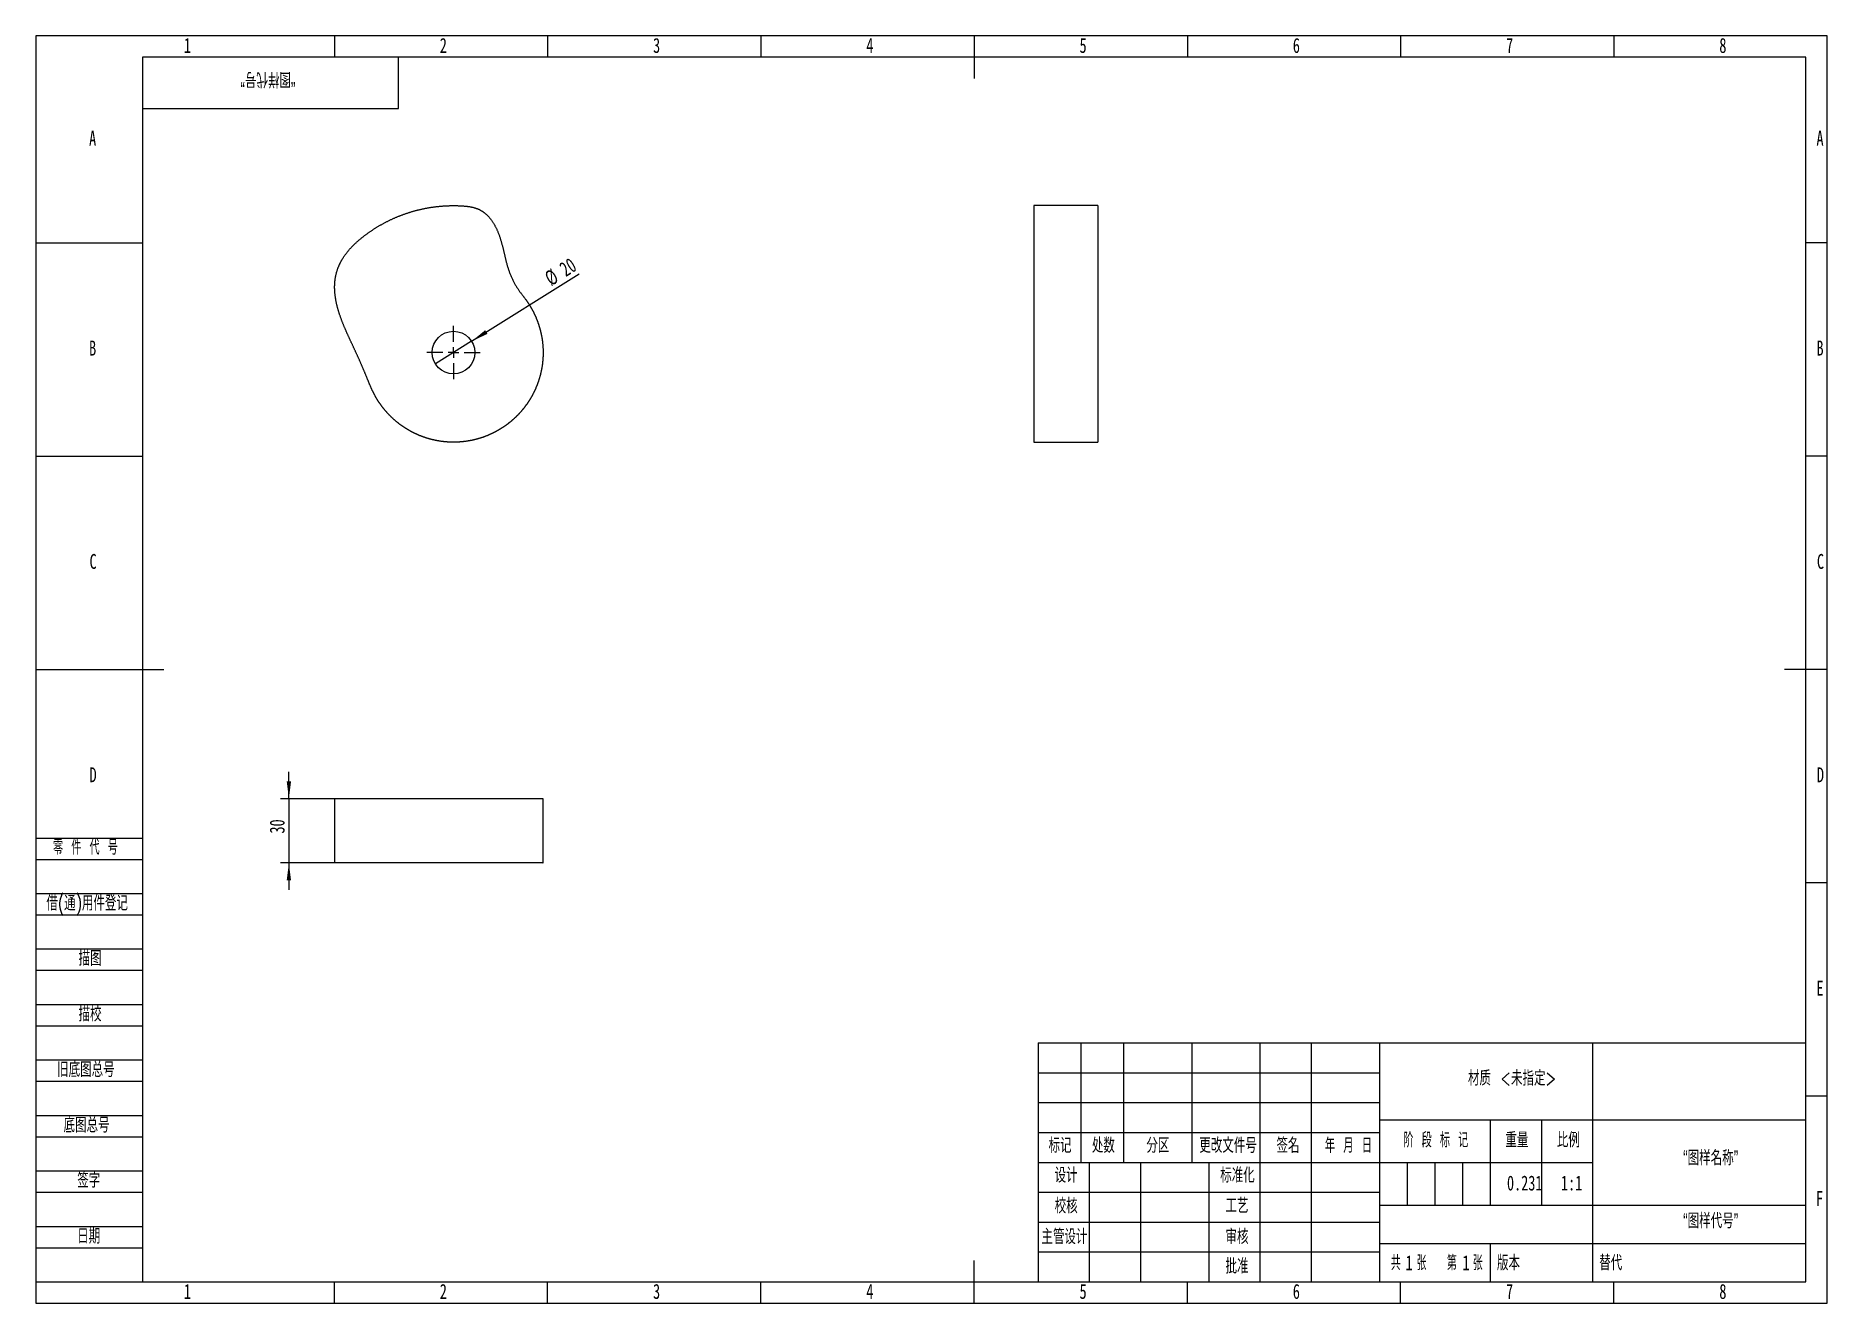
# Model space of a CAD drawing. Header units: millimetres. Extents: x 0 to 420, y 0 to 297.
import ezdxf

# ---------------------------------------------------------------- set-up
doc = ezdxf.new("R2010")
doc.units = ezdxf.units.MM
for name, color, linetype in [('10', 7, 'Continuous'), ('5', 7, 'Continuous'), ('9', 7, 'Continuous'), ('SLD-0', 7, 'Continuous')]:
    doc.layers.add(name, color=color, linetype=linetype)
doc.styles.add('SLDTEXTSTYLE0', font='TXT', dxfattribs={"width": 0.7, "bigfont": 'bigfont'})
doc.styles.add('SLDTEXTSTYLE1', font='TXT', dxfattribs={"width": 0.62, "bigfont": 'bigfont'})
doc.styles.add('SLDTEXTSTYLE2', font='TXT', dxfattribs={"width": 0.614286, "bigfont": 'bigfont'})
doc.styles.add('SLDTEXTSTYLE3', font='TXT', dxfattribs={"width": 0.6, "bigfont": 'bigfont'})
doc.styles.add('SLDTEXTSTYLE4', font='TXT', dxfattribs={"width": 0.7})
doc.dimstyles.new('SLDDIMSTYLE0', dxfattribs={"dimtxt": 3.5, "dimasz": 4.08, "dimexe": 0, "dimexo": 0.0625, "dimgap": 0.875, "dimtad": 1, "dimlfac": 2, "dimrnd": 1e-09, "dimzin": 12, "dimdsep": 46, "dimtxsty": 'SLDTEXTSTYLE4', "dimblk1": 'NONE', "dimsah": 1, "dimcen": 0, "dimadec": 0, "dimazin": 3, "dimtfac": 1, "dimtmove": 0, "dimatfit": 3, "dimldrblk": 'NONE', "dimfxl": 0, "dimfrac": 2, "dimtolj": 1, "dimtzin": 12, "dimarcsym": 0})
doc.dimstyles.new('SLDDIMSTYLE1', dxfattribs={"dimtxt": 3.5, "dimasz": 4.08, "dimexe": 0, "dimexo": 0.0625, "dimgap": 0.875, "dimtad": 1, "dimlfac": 2, "dimrnd": 1e-09, "dimzin": 12, "dimdsep": 46, "dimtxsty": 'SLDTEXTSTYLE4', "dimsah": 1, "dimcen": 0.09, "dimadec": 0, "dimazin": 3, "dimtfac": 1, "dimtmove": 0, "dimatfit": 0, "dimfxl": 0, "dimfrac": 2, "dimtolj": 1, "dimtzin": 12, "dimarcsym": 0})

# ---------------------------------------------------------------- blocks, each defined once
blk = doc.blocks.new('_D')
at = {"layer": '10'}
for q in [(127.41, 241.23), (93.7, 220.11)]:
    blk.add_line((102.18, 225.42), q, dxfattribs=at)
blk.add_solid([(102.18, 225.42), (105.9, 227.16), (105.36, 228.02)], dxfattribs=at)
at = {"layer": '10', "char_height": 3.5, "attachment_point": 1, "rotation": 32.0673, "style": 'SLDTEXTSTYLE4'}
for s, insert in [('20', (122.41, 243.42)), ('%%c', (118.92, 241.25))]:
    blk.add_mtext(s, dxfattribs=dict(at, insert=insert))
blk = doc.blocks.new('_None')
blk = doc.blocks.new('SW_CENTERMARKSYMBOL_0')
at = {"layer": '10', "color": 0}
for p, q in [((0, 2.5), (0, 6.25)), ((-2.5, 0), (-6.25, 0)), ((0, 0), (-1.25, 0)), ((0, 0), (0, 1.25)), ((0, 0), (0, -1.25)), ((0, 0), (1.25, 0)), ((2.5, 0), (6.25, 0)), ((0, -2.5), (0, -6.25))]:
    blk.add_line(p, q, dxfattribs=at)
blk = doc.blocks.new('_D_1')
at = {"layer": '10'}
for p, q in [((59.33, 118.19), (59.33, 124.54)), ((70.06, 118.19), (57.33, 118.19)), ((59.33, 118.19), (59.33, 103.19)), ((70.06, 103.19), (57.33, 103.19)), ((59.33, 103.19), (59.33, 96.84))]:
    blk.add_line(p, q, dxfattribs=at)
for points in [[(59.33, 118.19), (59.84, 122.27), (58.82, 122.27)], [(59.33, 103.19), (58.82, 99.11), (59.84, 99.11)]]:
    blk.add_solid(points, dxfattribs=at)
at = {"layer": '10', "insert": (54.82, 110.05), "char_height": 3.5, "attachment_point": 1, "rotation": 90, "style": 'SLDTEXTSTYLE4'}
blk.add_mtext('30', dxfattribs=at)

msp = doc.modelspace()

# ---------------------------------------------------------------- linework, layer by layer
at = {"color": 7, "linetype": 'Continuous', "lineweight": 25}
for p, q in [((249, 257.2145), (234, 257.2145)), ((234, 201.7656), (249, 201.7656)), ((70.0616, 118.19), (70.0616, 103.19)), ((118.9386, 103.19), (118.9386, 118.19))]:
    msp.add_line(p, q, dxfattribs=at)
msp.add_circle((97.9386, 222.7656), 5, dxfattribs=at)
for points, knots in [([(115.4456, 211.1679), (115.4793, 211.2188), (115.5463, 211.321), (115.6455, 211.4751), (115.7434, 211.63), (115.8399, 211.7858), (115.935, 211.9425), (116.0288, 212.0999), (116.1212, 212.2582), (116.2122, 212.4173), (116.3018, 212.5771), (116.39, 212.7378), (116.4768, 212.8992), (116.5622, 213.0613), (116.6462, 213.2242), (116.7287, 213.3878), (116.8099, 213.5521), (116.8895, 213.7172), (116.9678, 213.8829), (117.0446, 214.0493), (117.1199, 214.2163), (117.1938, 214.3841), (117.2662, 214.5524), (117.3371, 214.7214), (117.4065, 214.891), (117.4746, 215.0612), (117.5411, 215.2319), (117.606, 215.4033), (117.6695, 215.5752), (117.7315, 215.7477), (117.792, 215.9207), (117.851, 216.0942), (117.9085, 216.2682), (117.9644, 216.4427), (118.0188, 216.6177), (118.0717, 216.7932), (118.1231, 216.9691), (118.1729, 217.1454), (118.2211, 217.3222), (118.2679, 217.4994), (118.3131, 217.677), (118.3567, 217.855), (118.3988, 218.0334), (118.4393, 218.2121), (118.4782, 218.3912), (118.5156, 218.5706), (118.5514, 218.7503), (118.5857, 218.9303), (118.6184, 219.1107), (118.6495, 219.2913), (118.679, 219.4721), (118.707, 219.6533), (118.7333, 219.8346), (118.7581, 220.0162), (118.7813, 220.198), (118.8029, 220.38), (118.823, 220.5621), (118.8414, 220.7445), (118.8582, 220.927), (118.8735, 221.1096), (118.8871, 221.2923), (118.8992, 221.4752), (118.9097, 221.6581), (118.9185, 221.8412), (118.9258, 222.0243), (118.9315, 222.2075), (118.9355, 222.3907), (118.9381, 222.574), (118.9389, 222.7572), (118.9381, 222.9405), (118.9359, 223.1237), (118.9319, 223.3069), (118.9264, 223.4901), (118.9193, 223.6732), (118.9105, 223.8563), (118.9002, 224.0393), (118.8884, 224.2221), (118.8748, 224.4049), (118.8597, 224.5875), (118.843, 224.77), (118.8248, 224.9524), (118.8048, 225.1345), (118.7834, 225.3165), (118.7603, 225.4983), (118.7357, 225.68), (118.7094, 225.8613), (118.6816, 226.0425), (118.6523, 226.2234), (118.6212, 226.404), (118.5888, 226.5844), (118.5546, 226.7644), (118.519, 226.9442), (118.4817, 227.1236), (118.4429, 227.3027), (118.4025, 227.4815), (118.3606, 227.6599), (118.3171, 227.8379), (118.2721, 228.0155), (118.2255, 228.1928), (118.1774, 228.3696), (118.1277, 228.546), (118.0765, 228.7219), (118.0237, 228.8974), (117.9695, 229.0725), (117.9137, 229.2471), (117.8563, 229.4211), (117.7975, 229.5947), (117.7371, 229.7677), (117.6753, 229.9402), (117.6119, 230.1122), (117.5471, 230.2836), (117.4807, 230.4544), (117.4129, 230.6247), (117.3436, 230.7943), (117.2727, 230.9633), (117.2005, 231.1317), (117.1267, 231.2995), (117.0515, 231.4666), (116.9749, 231.6331), (116.8968, 231.7989), (116.8172, 231.964), (116.7362, 232.1284), (116.6538, 232.292), (116.5699, 232.455), (116.4847, 232.6172), (116.398, 232.7787), (116.31, 232.9394), (116.2204, 233.0993), (116.1296, 233.2585), (116.0373, 233.4168), (115.9437, 233.5744), (115.8487, 233.7311), (115.7523, 233.8869), (115.6546, 234.042), (115.5555, 234.1961), (115.4551, 234.3494), (115.3534, 234.5019), (115.2502, 234.6534), (115.1458, 234.804), (115.0401, 234.9537), (114.9329, 235.1028), (114.8228, 235.253), (114.7074, 235.4077), (114.5844, 235.5701), (114.453, 235.7424), (114.3132, 235.9249), (114.1655, 236.1178), (114.0105, 236.3213), (113.8489, 236.5356), (113.6813, 236.7608), (113.5086, 236.9971), (113.3319, 237.2445), (113.152, 237.5032), (112.97, 237.7731), (112.787, 238.0537), (112.6044, 238.3451), (112.423, 238.6465), (112.2441, 238.9574), (112.0688, 239.277), (111.898, 239.6045), (111.7325, 239.9388), (111.5732, 240.2789), (111.4205, 240.6237), (111.2746, 240.9722), (111.1361, 241.3232), (111.0046, 241.6759), (110.8803, 242.0293), (110.7628, 242.3827), (110.6516, 242.7354), (110.5466, 243.0868), (110.4469, 243.4366), (110.3521, 243.7845), (110.2616, 244.1302), (110.1747, 244.4736), (110.0909, 244.8147), (110.0095, 245.1534), (109.9301, 245.4898), (109.8518, 245.8239), (109.7743, 246.1558), (109.697, 246.4855), (109.6195, 246.8131), (109.5412, 247.1386), (109.4618, 247.4619), (109.3808, 247.783), (109.2977, 248.102), (109.2126, 248.4186), (109.1246, 248.7326), (109.0338, 249.0441), (108.9399, 249.3528), (108.8425, 249.6584), (108.7416, 249.9606), (108.637, 250.2593), (108.5285, 250.554), (108.4161, 250.8446), (108.2998, 251.1306), (108.1794, 251.4116), (108.0551, 251.6875), (107.9267, 251.9576), (107.7946, 252.2219), (107.6586, 252.4799), (107.5191, 252.7312), (107.3761, 252.9756), (107.2299, 253.2128), (107.0806, 253.4425), (106.9285, 253.6644), (106.7738, 253.8785), (106.6167, 254.0844), (106.4576, 254.2821), (106.2966, 254.4715), (106.1339, 254.6526), (105.9699, 254.8254), (105.8047, 254.99), (105.6383, 255.1463), (105.4712, 255.2947), (105.3032, 255.4353), (105.1344, 255.5682), (104.9648, 255.6937), (104.7944, 255.8122), (104.623, 255.9239), (104.4505, 256.0291), (104.2766, 256.1281), (104.1011, 256.2214), (103.9235, 256.309), (103.7436, 256.3913), (103.5609, 256.4687), (103.3748, 256.5412), (103.1851, 256.6093), (102.9911, 256.673), (102.7924, 256.7325), (102.5885, 256.7879), (102.3789, 256.8395), (102.163, 256.8872), (101.9406, 256.9311), (101.7112, 256.9715), (101.4744, 257.0081), (101.2299, 257.0415), (100.9773, 257.0713), (100.7164, 257.0979), (100.447, 257.1216), (100.169, 257.1422), (99.8824, 257.16), (99.5885, 257.1755), (99.2902, 257.1884), (98.99, 257.199), (98.6894, 257.2068), (98.3889, 257.2121), (98.0882, 257.2146), (97.7876, 257.2147), (97.487, 257.212), (97.1864, 257.2067), (96.8859, 257.1989), (96.5854, 257.1884), (96.2851, 257.1753), (95.9849, 257.1595), (95.6848, 257.1412), (95.3849, 257.1202), (95.0852, 257.0966), (94.7858, 257.0704), (94.4865, 257.0416), (94.1875, 257.0101), (93.8889, 256.9761), (93.5905, 256.9395), (93.2924, 256.9002), (92.9947, 256.8584), (92.6974, 256.8139), (92.4005, 256.7669), (92.1039, 256.7173), (91.8079, 256.6651), (91.5123, 256.6103), (91.2172, 256.5529), (90.9226, 256.493), (90.6286, 256.4304), (90.3351, 256.3654), (90.0421, 256.2977), (89.7498, 256.2276), (89.4581, 256.1548), (89.1671, 256.0796), (88.8767, 256.0017), (88.587, 255.9214), (88.298, 255.8385), (88.0098, 255.7531), (87.7223, 255.6652), (87.4356, 255.5748), (87.1497, 255.4819), (86.8646, 255.3865), (86.5803, 255.2887), (86.297, 255.1883), (86.0145, 255.0855), (85.7329, 254.9802), (85.4522, 254.8725), (85.1725, 254.7623), (84.8938, 254.6496), (84.616, 254.5345), (84.3393, 254.4171), (84.0636, 254.2973), (83.789, 254.1749), (83.5154, 254.0503), (83.243, 253.9232), (82.9716, 253.7938), (82.7014, 253.662), (82.4324, 253.5278), (82.1645, 253.3914), (81.8979, 253.2525), (81.6325, 253.1114), (81.3683, 252.9679), (81.1053, 252.8222), (80.8436, 252.6742), (80.5834, 252.5238), (80.3243, 252.3713), (80.0666, 252.2164), (79.8103, 252.0593), (79.5553, 251.9001), (79.3018, 251.7384), (79.0497, 251.5748), (78.799, 251.4088), (78.5498, 251.2407), (78.302, 251.0704), (78.0557, 250.898), (77.811, 250.7234), (77.5678, 250.5467), (77.3262, 250.3679), (77.0865, 250.1873), (76.8493, 250.0052), (76.615, 249.8221), (76.3843, 249.6381), (76.1571, 249.4534), (75.9335, 249.2677), (75.7136, 249.0811), (75.4974, 248.8937), (75.285, 248.7053), (75.0766, 248.516), (74.8721, 248.3258), (74.6715, 248.1348), (74.4752, 247.9427), (74.2828, 247.7498), (74.0946, 247.556), (73.9107, 247.3613), (73.731, 247.1657), (73.5555, 246.9693), (73.3844, 246.772), (73.2176, 246.5739), (73.0552, 246.3749), (72.8972, 246.1752), (72.7435, 245.9746), (72.5943, 245.7732), (72.4495, 245.5711), (72.3092, 245.3682), (72.1733, 245.1646), (72.0418, 244.9602), (71.9147, 244.7551), (71.792, 244.5492), (71.6738, 244.3426), (71.5598, 244.1352), (71.4502, 243.9271), (71.3451, 243.7182), (71.2441, 243.5085), (71.1476, 243.298), (71.0552, 243.0867), (70.9671, 242.8745), (70.8832, 242.6615), (70.8035, 242.4475), (70.728, 242.2326), (70.6566, 242.0168), (70.5894, 241.7999), (70.5262, 241.582), (70.4672, 241.3629), (70.4121, 241.1428), (70.3612, 240.9215), (70.3142, 240.699), (70.2713, 240.4752), (70.2324, 240.2502), (70.1974, 240.0239), (70.1666, 239.7962), (70.1396, 239.5672), (70.1166, 239.3367), (70.0976, 239.1049), (70.0825, 238.8716), (70.0714, 238.6369), (70.0643, 238.4007), (70.0611, 238.1631), (70.0618, 237.924), (70.0664, 237.6835), (70.075, 237.4416), (70.0875, 237.1982), (70.1039, 236.9534), (70.124, 236.7073), (70.1481, 236.4598), (70.176, 236.211), (70.2075, 235.961), (70.243, 235.7097), (70.282, 235.4573), (70.3249, 235.2037), (70.3712, 234.9491), (70.4213, 234.6934), (70.4747, 234.4368), (70.5318, 234.1793), (70.5921, 233.9209), (70.6558, 233.6617), (70.7228, 233.4019), (70.7929, 233.1413), (70.8663, 232.8802), (70.9426, 232.6186), (71.0218, 232.3564), (71.1039, 232.0939), (71.1889, 231.831), (71.2764, 231.5679), (71.3665, 231.3045), (71.4592, 231.0409), (71.5541, 230.7772), (71.6514, 230.5134), (71.7508, 230.2496), (71.8524, 229.9858), (71.9558, 229.7221), (72.0611, 229.4584), (72.1682, 229.1949), (72.2768, 228.9316), (72.3871, 228.6685), (72.4987, 228.4056), (72.6117, 228.143), (72.7258, 227.8806), (72.841, 227.6185), (72.9573, 227.3568), (73.0744, 227.0954), (73.1923, 226.8344), (73.3109, 226.5737), (73.4301, 226.3134), (73.5497, 226.0535), (73.6697, 225.7939), (73.79, 225.5348), (73.9105, 225.276), (74.0312, 225.0177), (74.1517, 224.7597), (74.2723, 224.5023), (74.3925, 224.2451), (74.5127, 223.9885), (74.6324, 223.7323), (74.7517, 223.4765), (74.8706, 223.2212), (74.9888, 222.9664), (75.1064, 222.7121), (75.2233, 222.4584), (75.3395, 222.2053), (75.4547, 221.9527), (75.5691, 221.7008), (75.6825, 221.4496), (75.7949, 221.1991), (75.9062, 220.9495), (76.0165, 220.7007), (76.1256, 220.4528), (76.2336, 220.206), (76.3402, 219.9603), (76.4458, 219.7157), (76.5501, 219.4724), (76.6531, 219.2304), (76.7548, 218.9899), (76.8554, 218.7509), (76.9547, 218.5135), (77.0527, 218.278), (77.1495, 218.0443), (77.2451, 217.8125), (77.3396, 217.5828), (77.4329, 217.3553), (77.5251, 217.1301), (77.6163, 216.9072), (77.7065, 216.6869), (77.7957, 216.4691), (77.8841, 216.254), (77.9715, 216.0417), (78.0582, 215.8323), (78.1442, 215.6258), (78.2295, 215.4224), (78.3141, 215.2221), (78.3983, 215.025), (78.482, 214.8311), (78.5652, 214.6406), (78.648, 214.4535), (78.7305, 214.2697), (78.8128, 214.0895), (78.8949, 213.9129), (78.9768, 213.7397), (79.0586, 213.5701), (79.1406, 213.4036), (79.2234, 213.2393), (79.3073, 213.0762), (79.3925, 212.914), (79.4793, 212.7525), (79.5673, 212.5918), (79.6568, 212.4319), (79.7476, 212.2727), (79.84, 212.1144), (79.9335, 211.9569), (80.0285, 211.8002), (80.1249, 211.6443), (80.2227, 211.4892), (80.3217, 211.3351), (80.4222, 211.1818), (80.5239, 211.0294), (80.627, 210.8779), (80.7314, 210.7273), (80.8371, 210.5776), (80.9441, 210.4288), (81.0524, 210.2809), (81.162, 210.1341), (81.2728, 209.9881), (81.385, 209.8432), (81.4984, 209.6992), (81.6131, 209.5562), (81.729, 209.4143), (81.8461, 209.2733), (81.9644, 209.1334), (82.084, 208.9946), (82.2047, 208.8567), (82.3268, 208.7199), (82.4499, 208.5842), (82.5743, 208.4496), (82.6998, 208.3161), (82.8265, 208.1836), (82.9543, 208.0523), (83.0832, 207.9221), (83.2133, 207.7931), (83.3446, 207.6651), (83.4769, 207.5383), (83.6103, 207.4127), (83.7448, 207.2883), (83.8805, 207.165), (84.0171, 207.0429), (84.1548, 206.922), (84.2937, 206.8024), (84.4335, 206.6839), (84.5744, 206.5667), (84.7162, 206.4506), (84.8591, 206.3358), (85.003, 206.2224), (85.1478, 206.1101), (85.2936, 205.9991), (85.4404, 205.8894), (85.5882, 205.781), (85.7368, 205.6738), (85.8865, 205.568), (86.037, 205.4635), (86.1885, 205.3603), (86.3408, 205.2584), (86.494, 205.1579), (86.6481, 205.0587), (86.803, 204.9608), (86.9588, 204.8643), (87.1155, 204.7692), (87.2729, 204.6754), (87.4312, 204.583), (87.5903, 204.492), (87.7501, 204.4024), (87.9108, 204.3142), (88.0722, 204.2274), (88.2343, 204.142), (88.3972, 204.0581), (88.5608, 203.9755), (88.7251, 203.8943), (88.8902, 203.8147), (89.0559, 203.7365), (89.2223, 203.6597), (89.3893, 203.5843), (89.5571, 203.5105), (89.7254, 203.4381), (89.8944, 203.3671), (90.064, 203.2977), (90.2342, 203.2296), (90.405, 203.1632), (90.5763, 203.0982), (90.7482, 203.0347), (90.9207, 202.9727), (91.0937, 202.9122), (91.2672, 202.8532), (91.4412, 202.7958), (91.6157, 202.7398), (91.7907, 202.6854), (91.9662, 202.6325), (92.1421, 202.5812), (92.3185, 202.5313), (92.4953, 202.4831), (92.6725, 202.4364), (92.85, 202.3911), (93.0281, 202.3476), (93.2064, 202.3054), (93.3851, 202.2649), (93.5642, 202.226), (93.7436, 202.1886), (93.9233, 202.1528), (94.1034, 202.1186), (94.2837, 202.0858), (94.4643, 202.0548), (94.6452, 202.0252), (94.8263, 201.9972), (95.0076, 201.9709), (95.1892, 201.9461), (95.371, 201.9229), (95.553, 201.9013), (95.7351, 201.8812), (95.9175, 201.8629), (96.1, 201.846), (96.2826, 201.8307), (96.4653, 201.8171), (96.6482, 201.8051), (96.8312, 201.7945), (97.0142, 201.7857), (97.1973, 201.7785), (97.3805, 201.7727), (97.5637, 201.7687), (97.747, 201.7662), (97.9302, 201.7653), (98.1135, 201.7661), (98.2967, 201.7684), (98.4799, 201.7724), (98.6631, 201.7778), (98.8462, 201.7849), (99.0293, 201.7937), (99.2123, 201.804), (99.3951, 201.8159), (99.5779, 201.8295), (99.7605, 201.8445), (99.943, 201.8613), (100.1254, 201.8795), (100.3076, 201.8994), (100.4895, 201.9208), (100.6714, 201.9439), (100.853, 201.9685), (101.0343, 201.9948), (101.2155, 202.0226), (101.3964, 202.0519), (101.577, 202.083), (101.7574, 202.1154), (101.9374, 202.1496), (102.1172, 202.1852), (102.2966, 202.2225), (102.4757, 202.2613), (102.6545, 202.3017), (102.8329, 202.3436), (103.0109, 202.3871), (103.1885, 202.4321), (103.3658, 202.4788), (103.5426, 202.5268), (103.719, 202.5766), (103.8949, 202.6277), (104.0704, 202.6805), (104.2455, 202.7347), (104.4201, 202.7906), (104.5941, 202.8479), (104.7677, 202.9068), (104.9408, 202.9671), (105.1133, 203.029), (105.2852, 203.0923), (105.4566, 203.1572), (105.6274, 203.2235), (105.7977, 203.2914), (105.9673, 203.3606), (106.1363, 203.4315), (106.3048, 203.5038), (106.4725, 203.5775), (106.6396, 203.6527), (106.8061, 203.7294), (106.9719, 203.8075), (107.137, 203.887), (107.3014, 203.968), (107.4651, 204.0504), (107.628, 204.1343), (107.7902, 204.2195), (107.9517, 204.3062), (108.1124, 204.3943), (108.2723, 204.4838), (108.4315, 204.5746), (108.5898, 204.667), (108.7474, 204.7605), (108.9041, 204.8555), (109.0599, 204.9519), (109.215, 205.0496), (109.3691, 205.1487), (109.5224, 205.2492), (109.6749, 205.3509), (109.8264, 205.454), (109.977, 205.5584), (110.1267, 205.6641), (110.2755, 205.7711), (110.4233, 205.8794), (110.5702, 205.989), (110.7161, 206.0998), (110.861, 206.212), (111.005, 206.3254), (111.148, 206.4401), (111.2899, 206.556), (111.4309, 206.673), (111.5708, 206.7914), (111.7097, 206.911), (111.8476, 207.0317), (111.9843, 207.1538), (112.12, 207.2769), (112.2546, 207.4013), (112.3882, 207.5268), (112.5206, 207.6535), (112.6519, 207.7813), (112.7821, 207.9102), (112.9112, 208.0403), (113.0391, 208.1716), (113.1659, 208.3039), (113.2915, 208.4373), (113.416, 208.5718), (113.5392, 208.7074), (113.6613, 208.8441), (113.7822, 208.9818), (113.9019, 209.1207), (114.0204, 209.2605), (114.1376, 209.4014), (114.2536, 209.5432), (114.3684, 209.686), (114.4819, 209.8299), (114.5941, 209.9748), (114.7051, 210.1206), (114.8149, 210.2674), (114.9232, 210.4152), (115.0304, 210.5638), (115.1362, 210.7135), (115.2407, 210.864), (115.3439, 211.0154), (115.4118, 211.117), (115.4456, 211.1679)], [0, 0, 0, 0, 0.00112144, 0.00224275, 0.00336374, 0.00448502, 0.00560641, 0.00672758, 0.00784904, 0.00897018, 0.01009136, 0.01121267, 0.01233392, 0.0134552, 0.01457617, 0.01569762, 0.01681879, 0.01794006, 0.01906124, 0.02018254, 0.02130377, 0.0224249, 0.02354614, 0.02466757, 0.02578887, 0.02690997, 0.0280314, 0.02915257, 0.03027378, 0.03139501, 0.03251634, 0.03363757, 0.03475869, 0.03587988, 0.03700114, 0.03812263, 0.03924377, 0.04036494, 0.04148622, 0.04260749, 0.04372875, 0.04485001, 0.04597121, 0.04709229, 0.0482137, 0.04933493, 0.05045601, 0.05157737, 0.05269851, 0.05381975, 0.05494123, 0.05606238, 0.05718359, 0.0583047, 0.05942604, 0.06054739, 0.06166858, 0.06278993, 0.06391097, 0.06503238, 0.06615362, 0.06727479, 0.06839599, 0.06951726, 0.07063841, 0.07175983, 0.07288099, 0.07400228, 0.07512349, 0.07624468, 0.07736596, 0.0784871, 0.07960849, 0.08072961, 0.08185085, 0.08297228, 0.08409339, 0.08521459, 0.08633592, 0.08745718, 0.08857844, 0.08969953, 0.09082078, 0.091942, 0.09306328, 0.09418471, 0.09530603, 0.09642701, 0.09754845, 0.09866967, 0.09979092, 0.10091211, 0.10203346, 0.10315467, 0.10427591, 0.10539713, 0.10651825, 0.10763958, 0.10876091, 0.10988195, 0.11100325, 0.11212443, 0.11324565, 0.11436692, 0.11548813, 0.11660964, 0.11773086, 0.11885218, 0.11997339, 0.12109457, 0.12221581, 0.12333691, 0.12445823, 0.12557947, 0.12670054, 0.1278221, 0.12894327, 0.1300644, 0.1311856, 0.13230693, 0.13342821, 0.13454953, 0.13567056, 0.1367918, 0.13791319, 0.13903442, 0.14015555, 0.14127697, 0.14239819, 0.14351934, 0.14464057, 0.14576175, 0.14688322, 0.14800424, 0.14912573, 0.15024667, 0.15136808, 0.15248929, 0.15361047, 0.15473169, 0.15585305, 0.15698134, 0.15815062, 0.15939504, 0.1607213, 0.16212792, 0.16361487, 0.16518029, 0.16682314, 0.16854143, 0.17033272, 0.17219444, 0.17412353, 0.17611618, 0.17816779, 0.18027349, 0.18242768, 0.1846241, 0.18685668, 0.18911835, 0.19140256, 0.19370255, 0.19601195, 0.19832476, 0.20063532, 0.20293934, 0.20523258, 0.20751177, 0.20977443, 0.21201928, 0.21424451, 0.21645056, 0.21863681, 0.22080386, 0.22295237, 0.22508344, 0.22719812, 0.22929735, 0.23138214, 0.23345383, 0.23551337, 0.23756118, 0.23959788, 0.24162447, 0.2436404, 0.24564655, 0.24764232, 0.2496273, 0.25160137, 0.25356381, 0.25551389, 0.25745036, 0.25937244, 0.26127862, 0.26316796, 0.26503907, 0.2668905, 0.26872113, 0.27052922, 0.27231364, 0.27407276, 0.27580539, 0.27751025, 0.27918659, 0.280833, 0.2824488, 0.28403338, 0.28558598, 0.28710709, 0.28859618, 0.29005334, 0.29147974, 0.29287565, 0.29424283, 0.29558193, 0.29689553, 0.29818549, 0.29945453, 0.30070472, 0.30193982, 0.30316277, 0.30437719, 0.30558716, 0.30679633, 0.30800896, 0.30922894, 0.31046076, 0.31170823, 0.31297573, 0.31426739, 0.31558712, 0.31693784, 0.31832404, 0.31974793, 0.32121319, 0.32272238, 0.32427779, 0.32588149, 0.3275352, 0.32924081, 0.33099901, 0.33280674, 0.33464154, 0.33648061, 0.33832011, 0.34015926, 0.34199882, 0.34383799, 0.34567724, 0.3475167, 0.3493559, 0.35119528, 0.35303467, 0.35487393, 0.35671317, 0.35855256, 0.36039191, 0.36223105, 0.36407043, 0.36590991, 0.36774899, 0.36958839, 0.37142771, 0.37326706, 0.37510626, 0.37694577, 0.37878507, 0.38062436, 0.38246376, 0.38430312, 0.38614217, 0.38798153, 0.38982084, 0.39166039, 0.39349956, 0.39533896, 0.39717826, 0.39901747, 0.40085687, 0.40269601, 0.4045354, 0.4063748, 0.40821407, 0.41005334, 0.41189275, 0.41373205, 0.4155712, 0.41741062, 0.41925007, 0.42108928, 0.42292862, 0.42476811, 0.42660722, 0.42844665, 0.43028569, 0.43212517, 0.43396442, 0.43580383, 0.43764316, 0.43948253, 0.44132195, 0.44316115, 0.44500054, 0.44683972, 0.4486791, 0.45051853, 0.45235775, 0.45419694, 0.4560363, 0.4578755, 0.45971504, 0.46155437, 0.46339355, 0.4652329, 0.46707213, 0.46891154, 0.47075094, 0.47259012, 0.47442958, 0.47626884, 0.47810806, 0.47994645, 0.48177785, 0.48359714, 0.48540285, 0.48719471, 0.48897305, 0.4907376, 0.49248812, 0.49422499, 0.49594735, 0.49765607, 0.49935075, 0.50103142, 0.50269792, 0.50435055, 0.50598937, 0.5076145, 0.50922559, 0.51082344, 0.51240795, 0.51397925, 0.5155375, 0.51708307, 0.51861636, 0.52013732, 0.52164636, 0.52314407, 0.52463095, 0.52610708, 0.52757316, 0.52902962, 0.53047706, 0.53191594, 0.53334657, 0.53477011, 0.53618676, 0.53759765, 0.53900273, 0.54040329, 0.5417999, 0.54319323, 0.54458387, 0.54597297, 0.54736073, 0.5487485, 0.55013626, 0.55152538, 0.55291639, 0.55431001, 0.55570706, 0.55710806, 0.55851337, 0.55992414, 0.56134082, 0.56276381, 0.56419391, 0.56563118, 0.5670767, 0.56853055, 0.56999315, 0.57146458, 0.57294584, 0.57443669, 0.57593749, 0.57744826, 0.57896968, 0.58050113, 0.5820432, 0.58359562, 0.58515857, 0.58673182, 0.58831546, 0.58990925, 0.59151322, 0.59312683, 0.59475036, 0.59638313, 0.59802521, 0.59967611, 0.60133567, 0.60300321, 0.60467883, 0.60636191, 0.60805222, 0.60974933, 0.61145258, 0.6131621, 0.6148772, 0.6165974, 0.6183226, 0.62005197, 0.62178538, 0.62352266, 0.62526282, 0.62700583, 0.62875147, 0.63049891, 0.63224819, 0.63399898, 0.63575039, 0.63750271, 0.63925519, 0.64100801, 0.64276036, 0.64451189, 0.64626274, 0.64801228, 0.64976064, 0.65150701, 0.65325143, 0.65499351, 0.65673336, 0.65847008, 0.66020405, 0.66193463, 0.66366127, 0.66538425, 0.66710319, 0.6688174, 0.67052677, 0.67223088, 0.67392964, 0.67562234, 0.6773089, 0.67898849, 0.68066126, 0.68232627, 0.68398352, 0.68563194, 0.68727114, 0.68890108, 0.69052097, 0.69213027, 0.69372829, 0.69531472, 0.69688916, 0.69845049, 0.69999856, 0.70153239, 0.70305235, 0.7045569, 0.70604616, 0.70751939, 0.70897644, 0.71041628, 0.71183903, 0.71324395, 0.71463089, 0.71599952, 0.717349, 0.71867985, 0.71999109, 0.72128297, 0.72255523, 0.72380719, 0.72503968, 0.72625175, 0.72744359, 0.72861551, 0.72976702, 0.73089997, 0.73202278, 0.73314402, 0.73426541, 0.73538664, 0.73650777, 0.73762919, 0.73875041, 0.73987156, 0.74099279, 0.74211396, 0.74323544, 0.74435646, 0.74547795, 0.74659889, 0.7477203, 0.74884151, 0.74996269, 0.75108391, 0.75220526, 0.75332658, 0.75444771, 0.75556905, 0.75669012, 0.75781156, 0.75893273, 0.76005395, 0.76117512, 0.76229628, 0.76341775, 0.76453898, 0.76566023, 0.76678142, 0.7679026, 0.76902388, 0.77014532, 0.77126638, 0.77238756, 0.77350874, 0.77463021, 0.77575142, 0.77687267, 0.77799382, 0.77911496, 0.7802364, 0.78135754, 0.78247875, 0.78360027, 0.78472136, 0.78584269, 0.78696376, 0.7880851, 0.7892063, 0.7903277, 0.79144871, 0.7925699, 0.79369129, 0.79481237, 0.79593382, 0.79705512, 0.79817611, 0.79929755, 0.80041886, 0.80153985, 0.80266112, 0.80378252, 0.80490369, 0.80602515, 0.80714629, 0.80826747, 0.80938878, 0.81051003, 0.81163131, 0.81275228, 0.81387372, 0.8149949, 0.81611617, 0.81723735, 0.81835865, 0.81947988, 0.82060101, 0.82172225, 0.82284368, 0.82396498, 0.82508608, 0.82620751, 0.82732867, 0.82844988, 0.82957111, 0.83069245, 0.83181368, 0.8329348, 0.83405599, 0.83517724, 0.83629874, 0.83741988, 0.83854104, 0.83966233, 0.8407836, 0.84190486, 0.84302612, 0.84414732, 0.8452684, 0.84638981, 0.84751104, 0.84863212, 0.84975348, 0.85087462, 0.85199585, 0.85311733, 0.85423849, 0.8553597, 0.85648081, 0.85760214, 0.8587235, 0.85984469, 0.86096604, 0.86208708, 0.86320849, 0.86432973, 0.8654509, 0.8665721, 0.86769337, 0.86881452, 0.86993594, 0.8710571, 0.87217839, 0.87329959, 0.87442079, 0.87554207, 0.87666321, 0.8777846, 0.87890571, 0.88002696, 0.88114839, 0.8822695, 0.8833907, 0.88451203, 0.88563329, 0.88675455, 0.88787564, 0.88899689, 0.89011811, 0.89123939, 0.89236082, 0.89348214, 0.89460312, 0.89572455, 0.89684577, 0.89796702, 0.89908822, 0.90020956, 0.90133078, 0.90245202, 0.90357324, 0.90469435, 0.90581568, 0.90693702, 0.90805806, 0.90917936, 0.91030053, 0.91142176, 0.91254303, 0.91366423, 0.91478575, 0.91590697, 0.91702829, 0.9181495, 0.91927068, 0.92039192, 0.92151301, 0.92263434, 0.92375558, 0.92487665, 0.92599821, 0.92711937, 0.92824051, 0.9293617, 0.93048304, 0.93160432, 0.93272564, 0.93384667, 0.93496791, 0.9360893, 0.93721053, 0.93833166, 0.93945308, 0.9405743, 0.94169545, 0.94281668, 0.94393786, 0.94505933, 0.94618035, 0.94730184, 0.94842278, 0.94954419, 0.9506654, 0.95178658, 0.9529078, 0.95402915, 0.95515048, 0.95627161, 0.95739294, 0.95851401, 0.95963545, 0.96075662, 0.96187784, 0.96299901, 0.96412017, 0.96524164, 0.96636287, 0.96748413, 0.96860531, 0.96972649, 0.97084777, 0.97196921, 0.97309027, 0.97421145, 0.97533263, 0.97645411, 0.97757531, 0.97869656, 0.97981771, 0.98093885, 0.98206029, 0.98318143, 0.98430264, 0.98542416, 0.98654525, 0.98766658, 0.98878765, 0.98990899, 0.99103019, 0.99215159, 0.9932726, 0.99439379, 0.99551518, 0.99663626, 0.99775771, 0.99887901, 1, 1, 1, 1]), ([(234, 257.2097), (234, 257.2113), (234, 257.243), (234, 257.1275), (234, 256.8397), (234, 256.303), (234, 255.5222), (234, 254.5138), (234, 253.3748), (234, 252.1626), (234, 250.9256), (234, 249.572), (234, 248.2454), (234, 246.9644), (234, 245.7697), (234, 244.4849), (234, 243.1133), (234, 241.6671), (234, 240.1674), (234, 238.6392), (234, 237.1051), (234, 235.5811), (234, 233.8618), (234, 231.9645), (234, 229.9057), (234, 227.8868), (234, 225.8945), (234, 223.9134), (234, 221.9285), (234, 219.9285), (234, 217.91), (234, 215.8819), (234, 213.8643), (234, 211.9256), (234, 210.1093), (234, 208.4293), (234, 206.905), (234, 205.5531), (234, 204.3877), (234, 203.4224), (234, 202.6654), (234, 202.1325), (234, 201.8155), (234, 201.79), (234, 201.7781)], [0, 0, 0, 0, 0.00155949, 0.0310203, 0.06048111, 0.0934753, 0.12646949, 0.15946367, 0.19245784, 0.2183847, 0.24431156, 0.27023816, 0.29616092, 0.31383708, 0.3315115, 0.34918387, 0.36685431, 0.38452358, 0.40219294, 0.41986368, 0.43753645, 0.45521127, 0.47288777, 0.49813831, 0.52339235, 0.54864853, 0.57390589, 0.5991637, 0.62442142, 0.64967887, 0.67493639, 0.7001942, 0.72544974, 0.75069647, 0.77594295, 0.80118941, 0.82643588, 0.85168237, 0.87692884, 0.90217533, 0.92742181, 0.95266829, 0.97791476, 1, 1, 1, 1]), ([(249, 257.2097), (249, 257.2113), (249, 257.243), (249, 257.1275), (249, 256.8397), (249, 256.303), (249, 255.5222), (249, 254.5138), (249, 253.3748), (249, 252.1626), (249, 250.9256), (249, 249.572), (249, 248.2454), (249, 246.9644), (249, 245.7697), (249, 244.4849), (249, 243.1133), (249, 241.6671), (249, 240.1674), (249, 238.6392), (249, 237.1051), (249, 235.5811), (249, 233.8618), (249, 231.9645), (249, 229.9057), (249, 227.8868), (249, 225.8945), (249, 223.9134), (249, 221.9285), (249, 219.9285), (249, 217.91), (249, 215.8819), (249, 213.8643), (249, 211.9256), (249, 210.1093), (249, 208.4293), (249, 206.905), (249, 205.5531), (249, 204.3877), (249, 203.4224), (249, 202.6654), (249, 202.1325), (249, 201.8155), (249, 201.79), (249, 201.7781)], [0, 0, 0, 0, 0.00155949, 0.0310203, 0.06048111, 0.0934753, 0.12646949, 0.15946367, 0.19245784, 0.2183847, 0.24431156, 0.27023816, 0.29616092, 0.31383708, 0.3315115, 0.34918387, 0.36685431, 0.38452358, 0.40219294, 0.41986368, 0.43753645, 0.45521127, 0.47288777, 0.49813831, 0.52339235, 0.54864853, 0.57390589, 0.5991637, 0.62442142, 0.64967887, 0.67493639, 0.7001942, 0.72544974, 0.75069647, 0.77594295, 0.80118941, 0.82643588, 0.85168237, 0.87692884, 0.90217533, 0.92742181, 0.95266829, 0.97791476, 1, 1, 1, 1]), ([(118.9115, 118.19), (118.9185, 118.19), (118.9434, 118.19), (118.7497, 118.19), (118.3405, 118.19), (117.7073, 118.19), (116.8716, 118.19), (115.9119, 118.19), (114.8813, 118.19), (113.8354, 118.19), (112.8565, 118.19), (111.9918, 118.19), (111.2711, 118.19), (110.6945, 118.19), (110.236, 118.19), (109.8435, 118.19), (109.4825, 118.19), (109.1064, 118.19), (108.7017, 118.19), (108.2142, 118.19), (107.6238, 118.19), (106.9554, 118.19), (106.2204, 118.19), (105.4371, 118.19), (104.5493, 118.19), (103.5674, 118.19), (102.5212, 118.19), (101.4437, 118.19), (99.8701, 118.19), (97.8016, 118.19), (95.2485, 118.19), (92.6084, 118.19), (89.8995, 118.19), (87.1457, 118.19), (84.4663, 118.19), (82.0643, 118.19), (79.932, 118.19), (78.0543, 118.19), (76.2591, 118.19), (74.7474, 118.19), (73.5232, 118.19), (72.5612, 118.19), (71.7221, 118.19), (71.0336, 118.19), (70.5156, 118.19), (70.1949, 118.19), (70.0566, 118.19), (70.075, 118.19), (70.0799, 118.19)], [0, 0, 0, 0, 0.01054975, 0.03766592, 0.06424023, 0.09081454, 0.11738886, 0.14396318, 0.16484648, 0.18573507, 0.20662016, 0.22750194, 0.2487627, 0.27002554, 0.29129152, 0.31255977, 0.33382817, 0.35053837, 0.3672474, 0.38395484, 0.40066014, 0.41736235, 0.43091963, 0.44447398, 0.45802504, 0.47157488, 0.48512819, 0.49868664, 0.5122485, 0.5438905, 0.5755331, 0.6071757, 0.64261336, 0.67805101, 0.71348865, 0.74892629, 0.77677321, 0.80462015, 0.83246681, 0.86030934, 0.87929455, 0.89827789, 0.91725903, 0.9362381, 0.95521591, 0.97419381, 0.99317321, 1, 1, 1, 1]), ([(118.9115, 103.19), (118.9185, 103.19), (118.9434, 103.19), (118.7497, 103.19), (118.3405, 103.19), (117.7073, 103.19), (116.8716, 103.19), (115.9119, 103.19), (114.8813, 103.19), (113.8354, 103.19), (112.8565, 103.19), (111.9918, 103.19), (111.2711, 103.19), (110.6945, 103.19), (110.236, 103.19), (109.8435, 103.19), (109.4825, 103.19), (109.1064, 103.19), (108.7017, 103.19), (108.2142, 103.19), (107.6238, 103.19), (106.9554, 103.19), (106.2204, 103.19), (105.4371, 103.19), (104.5493, 103.19), (103.5674, 103.19), (102.5212, 103.19), (101.4437, 103.19), (99.8701, 103.19), (97.8016, 103.19), (95.2485, 103.19), (92.6084, 103.19), (89.8995, 103.19), (87.1457, 103.19), (84.4663, 103.19), (82.0643, 103.19), (79.932, 103.19), (78.0543, 103.19), (76.2591, 103.19), (74.7474, 103.19), (73.5232, 103.19), (72.5612, 103.19), (71.7221, 103.19), (71.0336, 103.19), (70.5156, 103.19), (70.1949, 103.19), (70.0566, 103.19), (70.075, 103.19), (70.0799, 103.19)], [0, 0, 0, 0, 0.01054975, 0.03766592, 0.06424023, 0.09081454, 0.11738886, 0.14396318, 0.16484648, 0.18573507, 0.20662016, 0.22750194, 0.2487627, 0.27002554, 0.29129152, 0.31255977, 0.33382817, 0.35053837, 0.3672474, 0.38395484, 0.40066014, 0.41736235, 0.43091963, 0.44447398, 0.45802504, 0.47157488, 0.48512819, 0.49868664, 0.5122485, 0.5438905, 0.5755331, 0.6071757, 0.64261336, 0.67805101, 0.71348865, 0.74892629, 0.77677321, 0.80462015, 0.83246681, 0.86030934, 0.87929455, 0.89827789, 0.91725903, 0.9362381, 0.95521591, 0.97419381, 0.99317321, 1, 1, 1, 1])]:
    msp.add_open_spline(points, degree=3, knots=knots, dxfattribs=at)
at = {"layer": '10', "color": 7}
for p, q in [((0, 109), (25, 109)), ((0, 104), (25, 104)), ((0, 96), (25, 96)), ((0, 91), (25, 91)), ((0, 83), (25, 83)), ((0, 78), (25, 78)), ((0, 70), (25, 70)), ((0, 65), (25, 65)), ((0, 57), (25, 57)), ((0, 52), (25, 52)), ((235, 54), (315, 54)), ((235, 47), (315, 47)), ((0, 44), (25, 44)), ((0, 39), (25, 39)), ((0, 31), (25, 31)), ((0, 26), (25, 26)), ((0, 18), (25, 18)), ((0, 13), (25, 13))]:
    msp.add_line(p, q, dxfattribs=at)
at = {"layer": '10', "color": 7, "lineweight": 25}
for p, q in [((245, 61), (245, 33)), ((255, 61), (255, 33)), ((271, 61), (271, 33)), ((287, 61), (287, 5)), ((299, 61), (299, 5)), ((315, 61), (315, 5)), ((365, 61), (365, 33)), ((315, 43), (415, 43)), ((340.9862, 43), (340.9862, 23)), ((353, 43), (353, 23)), ((235, 40), (315, 40)), ((235, 33), (365, 33)), ((247, 33), (247, 5)), ((259, 33), (259, 5)), ((275, 33), (275, 5)), ((365, 33), (365, 5)), ((235, 26), (315, 26)), ((315, 23), (415, 23)), ((235, 19), (315, 19)), ((315, 14), (415, 14)), ((235, 12), (315, 12))]:
    msp.add_line(p, q, dxfattribs=at)
at = {"layer": '5'}
for p, q in [((70, 297), (70, 292)), ((120, 297), (120, 292)), ((170, 297), (170, 292)), ((270, 297), (270, 292)), ((320, 297), (320, 292)), ((370, 297), (370, 292)), ((0, 248.5), (25, 248.5)), ((420, 248.5), (415, 248.5)), ((0, 198.5), (25, 198.5)), ((420, 198.5), (415, 198.5)), ((420, 98.5), (415, 98.5)), ((420, 48.5), (415, 48.5)), ((70, 0), (70, 5)), ((120, 0), (120, 5)), ((170, 0), (170, 5)), ((270, 0), (270, 5)), ((320, 0), (320, 5)), ((370, 0), (370, 5))]:
    msp.add_line(p, q, dxfattribs=at)
at = {"layer": '5', "lineweight": 25}
for p, q in [((220, 297), (220, 287)), ((0, 148.5), (30, 148.5)), ((420, 148.5), (410, 148.5)), ((220, 0), (220, 10))]:
    msp.add_line(p, q, dxfattribs=at)
at = {"layer": '5', "color": 7, "lineweight": 25}
for p, q in [((415, 292), (25, 292)), ((25, 292), (25, 5)), ((85, 280), (85, 292)), ((415, 5), (415, 292)), ((25, 280), (85, 280)), ((235, 61), (415, 61)), ((235, 61), (235, 5)), ((0, 5), (415, 5))]:
    msp.add_line(p, q, dxfattribs=at)
at = {"layer": '9', "color": 7}
for p, q in [((420, 297), (0, 297)), ((0, 297), (0, 0)), ((420, 148.5), (420, 297)), ((420, 0), (420, 148.5)), ((0, 0), (420, 0))]:
    msp.add_line(p, q, dxfattribs=at)
at = {"layer": 'SLD-0'}
for p, q in [((321.5, 33), (321.5, 23)), ((328, 33), (328, 23)), ((334.5, 33), (334.5, 23))]:
    msp.add_line(p, q, dxfattribs=at)
at = {"layer": 'SLD-0', "lineweight": 25}
msp.add_line((340.9862, 14), (340.9862, 5), dxfattribs=at)

# ---------------------------------------------------------------- block references
at = {"layer": '10'}
msp.add_blockref('SW_CENTERMARKSYMBOL_0', (97.9386, 222.7656), dxfattribs=at)

# ---------------------------------------------------------------- texts
at = {"layer": '10', "char_height": 3.5}
for s, insert, attachment_point, style in [('1', (35.5444, 296.5046), 2, 'SLDTEXTSTYLE4'), ('2', (95.5444, 296.5046), 2, 'SLDTEXTSTYLE4'), ('3', (145.5444, 296.5046), 2, 'SLDTEXTSTYLE4'), ('4', (195.5444, 296.5046), 2, 'SLDTEXTSTYLE4'), ('5', (245.5444, 296.5046), 2, 'SLDTEXTSTYLE4'), ('6', (295.5469, 296.5046), 2, 'SLDTEXTSTYLE4'), ('7', (345.5469, 296.5046), 2, 'SLDTEXTSTYLE4'), ('8', (395.5469, 296.5046), 2, 'SLDTEXTSTYLE4'), ('A', (13.3203, 274.7546), 2, 'SLDTEXTSTYLE4'), ('A', (418.3203, 274.7546), 2, 'SLDTEXTSTYLE4'), ('B', (13.3203, 225.5758), 2, 'SLDTEXTSTYLE4'), ('B', (418.3203, 225.5758), 2, 'SLDTEXTSTYLE4'), ('C', (13.4273, 175.5758), 2, 'SLDTEXTSTYLE4'), ('C', (418.4273, 175.5758), 2, 'SLDTEXTSTYLE4'), ('D', (13.4297, 125.5758), 2, 'SLDTEXTSTYLE4'), ('D', (418.4297, 125.5758), 2, 'SLDTEXTSTYLE4'), ('E', (418.3179, 75.5758), 2, 'SLDTEXTSTYLE4'), ('材质 <未指定>', (346.1279, 54.4812), 2, 'SLDTEXTSTYLE0'), ('“图样名称”', (392.6876, 35.7909), 2, 'SLDTEXTSTYLE0'), ('0.231', (349.0926, 29.9049), 2, 'SLDTEXTSTYLE4'), ('1:1', (360.0844, 29.9049), 2, 'SLDTEXTSTYLE4'), ('F', (418.2243, 26.2546), 2, 'SLDTEXTSTYLE4'), ('“图样代号”', (392.6901, 21.0497), 2, 'SLDTEXTSTYLE0'), ('1', (321.1423, 11.201), 1, 'SLDTEXTSTYLE4'), ('1', (334.4795, 11.201), 1, 'SLDTEXTSTYLE4'), ('1', (35.5444, 4.5046), 2, 'SLDTEXTSTYLE4'), ('2', (95.5444, 4.5046), 2, 'SLDTEXTSTYLE4'), ('3', (145.5444, 4.5046), 2, 'SLDTEXTSTYLE4'), ('4', (195.5444, 4.5046), 2, 'SLDTEXTSTYLE4'), ('5', (245.5444, 4.5046), 2, 'SLDTEXTSTYLE4'), ('6', (295.5469, 4.5046), 2, 'SLDTEXTSTYLE4'), ('7', (345.5469, 4.5046), 2, 'SLDTEXTSTYLE4'), ('8', (395.5469, 4.5046), 2, 'SLDTEXTSTYLE4')]:
    msp.add_mtext(s, dxfattribs=dict(at, insert=insert, attachment_point=attachment_point, style=style))
at = {"layer": '10', "color": 7, "char_height": 3.5}
for s, insert, attachment_point, style in [('零 件 代 号', (4.0231, 108.5948), 1, 'SLDTEXTSTYLE2'), ('借(通)用件登记', (2.4737, 95.4992), 1, 'SLDTEXTSTYLE0'), ('描图', (12.7188, 82.5525), 2, 'SLDTEXTSTYLE0'), ('描校', (12.7188, 69.5171), 2, 'SLDTEXTSTYLE0'), ('旧底图总号', (5, 56.4875), 1, 'SLDTEXTSTYLE0'), ('底图总号', (6.5, 43.4863), 1, 'SLDTEXTSTYLE0'), ('标记', (240.1348, 38.7166), 2, 'SLDTEXTSTYLE0'), ('处数', (250.2984, 38.7166), 2, 'SLDTEXTSTYLE0'), ('分区', (263.0749, 38.7166), 2, 'SLDTEXTSTYLE0'), ('更改文件号', (279.5389, 38.7166), 2, 'SLDTEXTSTYLE0'), ('签名', (293.5788, 38.7166), 2, 'SLDTEXTSTYLE0'), ('年 月 日', (307.7424, 38.7166), 2, 'SLDTEXTSTYLE1'), ('阶 段 标 记', (328.2401, 39.9941), 2, 'SLDTEXTSTYLE2'), ('重量', (347.243, 39.9941), 2, 'SLDTEXTSTYLE0'), ('比例', (359.326, 39.9941), 2, 'SLDTEXTSTYLE0'), ('签字', (12.4005, 30.5369), 2, 'SLDTEXTSTYLE0'), ('设计', (241.5672, 31.7343), 2, 'SLDTEXTSTYLE0'), ('标准化', (281.7387, 31.7343), 2, 'SLDTEXTSTYLE0'), ('校核', (241.5672, 24.5561), 2, 'SLDTEXTSTYLE0'), ('工艺', (281.6294, 24.5985), 2, 'SLDTEXTSTYLE0'), ('日期', (12.4005, 17.4368), 2, 'SLDTEXTSTYLE0'), ('主管设计', (241.1667, 17.3301), 2, 'SLDTEXTSTYLE0'), ('审核', (281.6294, 17.3301), 2, 'SLDTEXTSTYLE0'), ('批准', (281.6294, 10.4411), 2, 'SLDTEXTSTYLE0'), ('共  张', (321.8709, 11.201), 2, 'SLDTEXTSTYLE3'), ('第  张', (335.0402, 11.201), 2, 'SLDTEXTSTYLE3'), ('版本', (345.2787, 11.201), 2, 'SLDTEXTSTYLE0')]:
    msp.add_mtext(s, dxfattribs=dict(at, insert=insert, attachment_point=attachment_point, style=style))
at = {"layer": 'SLD-0', "insert": (54.4239, 285.0233), "char_height": 3.5, "attachment_point": 2, "rotation": 180, "style": 'SLDTEXTSTYLE0'}
msp.add_mtext('“图样代号”', dxfattribs=at)
at = {"layer": 'SLD-0', "insert": (366.5609, 11.201), "char_height": 3.5, "attachment_point": 1, "style": 'SLDTEXTSTYLE0'}
msp.add_mtext('替代', dxfattribs=at)

# ---------------------------------------------------------------- dimensions: what is measured, and where the dimension line sits
at = {"layer": '10'}
dim = msp.add_diameter_dim_2p(p1=(93.7015, 220.111), p2=(102.1757, 225.4202), dimstyle='SLDDIMSTYLE0', dxfattribs=at)
dim.commit()
dim.dimension.update_dxf_attribs({"geometry": '_D', "text_midpoint": (124.4291, 239.362), "dimtype": 163})
dim = msp.add_linear_dim(base=(59.3292, 103.19), p1=(70.0616, 118.19), p2=(70.0616, 103.19), angle=90, dimstyle='SLDDIMSTYLE1', dxfattribs=at)
dim.commit()
dim.dimension.update_dxf_attribs({"geometry": '_D_1', "text_midpoint": (59.3292, 111.5862), "dimtype": 160})

doc.saveas('drawing.dxf')
